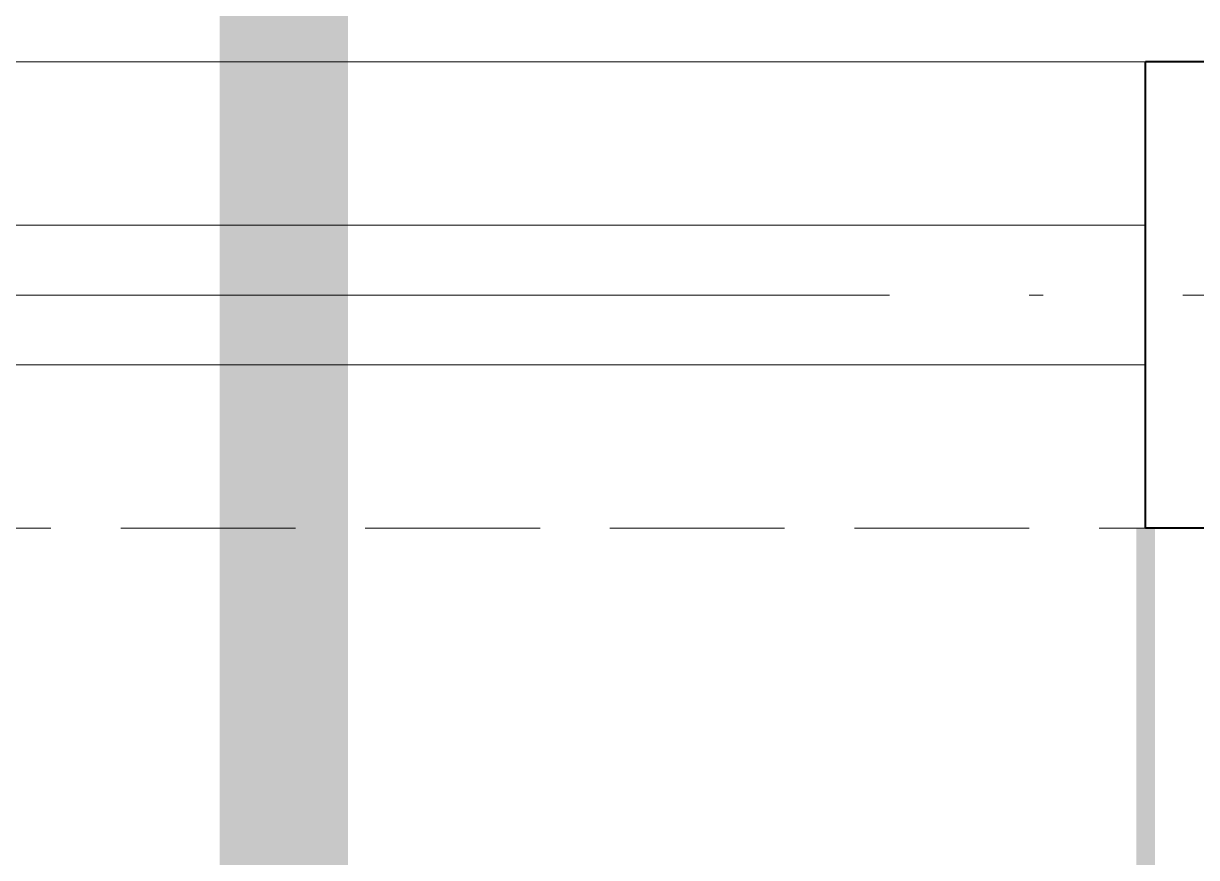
# Model space of a CAD drawing. Extents: x 27938 to 650306, y -92720 to 1524912.
# Drawn here: x 281235 to 281738, y 672916 to 673274 of the extents above; entities that cross this region are included whole.
import ezdxf

# ---------------------------------------------------------------- set-up
doc = ezdxf.new("R2010")
doc.units = 0
doc.header["$LTSCALE"] = 1000
doc.header["$MEASUREMENT"] = 0
doc.linetypes.add('DASH', pattern=[0.35, 0.25, -0.1])
doc.linetypes.add('DOTE', pattern=[2.42, 2, -0.2, 0.02, -0.2])
for name, color, linetype, lineweight in [('DOTE', 19, 'DOTE', 9), ('WALL', 9, 'Continuous', 40), ('平面-栏杆', 135, 'Continuous', 15), ('平面-看线', 45, 'Continuous', 15)]:
    doc.layers.add(name, color=color, linetype=linetype, lineweight=lineweight)
doc.layers.add('PIPE-污水', color=2, linetype='W')
doc.styles.get("Standard").update_dxf_attribs({"font": 'gbenor.shx', "bigfont": 'gbcbig.shx'})
doc.linetypes.add('W', pattern='A,3,-0.2,["W",Standard,S=0.25,R=0,X=-0.1,Y=-0.115],-0.2', length=3.4)

# ---------------------------------------------------------------- blocks, each defined once
blk = doc.blocks.new('GDRDADWDAD')
at = {"layer": 'DOTE', "linetype": 'DOTE', "ltscale": 0.3}
blk.add_line((270116.58, 673157.17), (328916.58, 673157.17), dxfattribs=at)

msp = doc.modelspace()

# ---------------------------------------------------------------- linework, layer by layer
at = {"color": 8, "const_width": 8}
msp.add_lwpolyline([(281716.58, 673057.17), (281716.58, 672907.17), (282016.58, 672907.17), (282016.58, 673057.17)], dxfattribs=at)
at = {"layer": 'PIPE-污水', "const_width": 55}
msp.add_lwpolyline([(281346.58, 673327.17), (281346.58, 672438.78)], dxfattribs=at)
at = {"layer": 'WALL', "color": 8}
for p, q in [((281816.58, 673257.17), (281716.58, 673257.17)), ((281716.58, 673057.17), (281716.58, 673257.17)), ((281916.58, 673057.17), (281716.58, 673057.17))]:
    msp.add_line(p, q, dxfattribs=at)
at = {"layer": '平面-栏杆', "color": 8}
for p, q in [((275816.58, 673187.17), (281716.58, 673187.17)), ((275816.58, 673127.17), (281716.58, 673127.17))]:
    msp.add_line(p, q, dxfattribs=at)
at = {"layer": '平面-看线', "color": 8}
msp.add_line((275816.58, 673257.17), (281716.58, 673257.17), dxfattribs=at)
at = {"layer": '平面-看线', "color": 8, "linetype": 'DASH', "ltscale": 0.3}
msp.add_line((275816.58, 673057.17), (281716.58, 673057.17), dxfattribs=at)

# ---------------------------------------------------------------- block references
msp.add_blockref('GDRDADWDAD', (0, 0))

doc.saveas('drawing.dxf')
